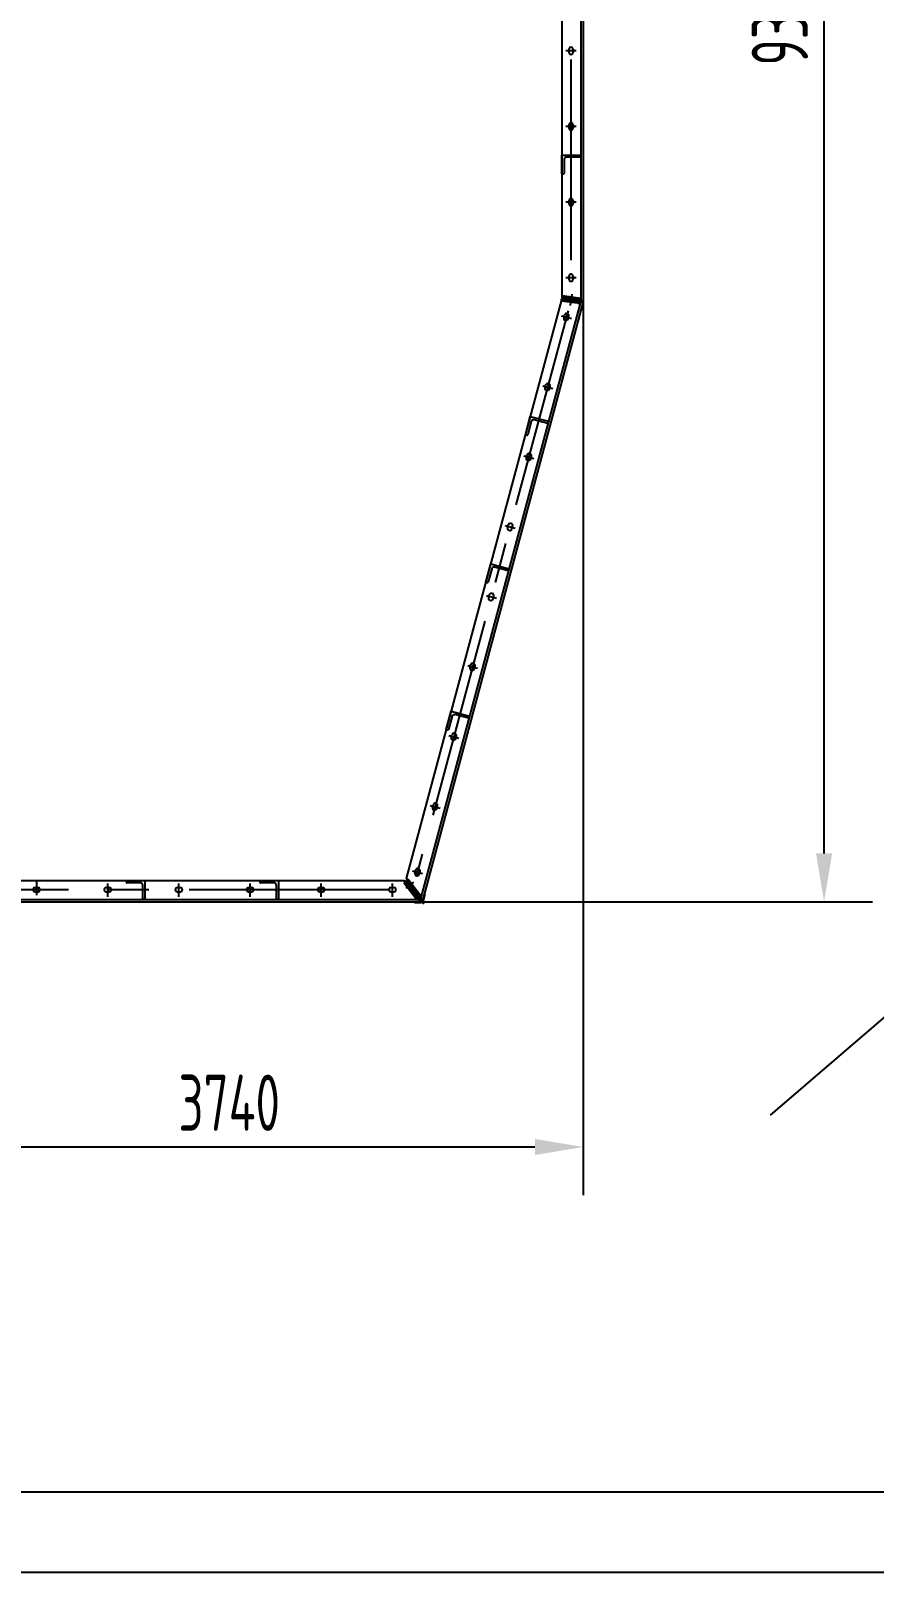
# Model space of a CAD drawing. Header units: millimetres. Extents: x 0 to 35700, y -969 to 25245.
# Drawn here: x 14926 to 19382, y 0 to 8151 of the extents above; entities that cross this region are included whole.
import ezdxf

# ---------------------------------------------------------------- set-up
doc = ezdxf.new("R2010")
doc.units = ezdxf.units.MM
doc.header["$LTSCALE"] = 850
doc.linetypes.add('F', pattern=[0.75, 0.5, -0.25])
doc.linetypes.add('G', pattern=[2, 1.25, -0.25, 0.25, -0.25])
for name, color, linetype in [('01', 7, 'Continuous'), ('02', 1, 'Continuous'), ('04', 2, 'F'), ('05', 4, 'G'), ('08', 1, 'Continuous')]:
    doc.layers.add(name, color=color, linetype=linetype)
doc.styles.get("Standard").update_dxf_attribs({"font": 'isocp', "width": 0.707, "bigfont": 'intecad.shx'})
doc.dimstyles.new('INTE', dxfattribs={"dimscale": 85, "dimtxt": 3.5, "dimasz": 3, "dimexe": 3, "dimexo": 0, "dimgap": 1, "dimtad": 1, "dimdec": 0, "dimdsep": 46, "dimtxsty": 'Standard', "dimcen": 0, "dimclrd": 1, "dimclre": 1, "dimclrt": 3, "dimaunit": 1, "dimadec": 0, "dimazin": 0, "dimtfac": 1, "dimtmove": 0, "dimatfit": 0, "dimfxl": 1, "dimarcsym": 0})
pattern_1 = [(225, (19168.64137, 16438.3333), (-0.35355339, 0.35355339), []), (135, (19168.64137, 16438.3333), (0.35355339, 0.35355339), [])]
pattern_2 = [(120, (16608.4367, -3008.3519), (-0.433012702, -0.25), []), (210, (16608.4367, -3008.3519), (0.25, -0.433012702), [])]

# ---------------------------------------------------------------- blocks, each defined once
blk = doc.blocks.new('WERTEREWRTW')
at = {"layer": '04', "color": 2, "linetype": 'F'}
for p, q in [((2318.8, -712.5), (2318.8, -787)), ((2330.8, -811), (2330.8, -711)), ((2230.8, -811), (2230.8, -803)), ((2230.8, -811), (2330.8, -811)), ((2306.8, -799), (2234.7, -799)), ((2330.8, -811), (2320.3, -811))]:
    blk.add_line(p, q, dxfattribs=at)
for centre, radius, start, end in [((2234.8, -803), 3.96, 90.26213, 180), ((2306.8, -787), 12, 270, 359.87822)]:
    blk.add_arc(centre, radius, start, end, dxfattribs=at)
blk = doc.blocks.new('*D239')
at = {"layer": '08', "color": 1, "lineweight": -2}
for p, q in [((16989.4, 12944.1), (19372.3, 12944.1)), ((19117.3, 3800.6), (19117.3, 12689.1)), ((16980.3, 3545.6), (19372.3, 3545.6))]:
    blk.add_line(p, q, dxfattribs=at)
at = {"layer": '08', "color": 1}
for points in [[(19074.8, 12689.1), (19159.8, 12689.1), (19117.3, 12944.1)], [(19074.8, 3800.6), (19159.8, 3800.6), (19117.3, 3545.6)]]:
    blk.add_solid(points, dxfattribs=at)
at = {"layer": 'Defpoints', "color": 0}
for p in [(16989.4, 12944.1), (19117.3, 12944.1), (16980.3, 3545.6)]:
    blk.add_point(p, dxfattribs=at)
at = {"layer": '08', "color": 3, "insert": (18883.6, 8244.9), "char_height": 297.5, "attachment_point": 5, "rotation": 90}
blk.add_mtext('9398', dxfattribs=at)
blk = doc.blocks.new('*D241')
at = {"layer": '08', "color": 1, "lineweight": -2}
for p, q in [((17844.3, 6722.4), (17844.3, 1993.6)), ((14104.6, 3545.6), (14104.6, 1993.6)), ((14359.6, 2248.6), (17589.3, 2248.6))]:
    blk.add_line(p, q, dxfattribs=at)
at = {"layer": '08', "color": 1}
for points in [[(14359.6, 2291.1), (14359.6, 2206.1), (14104.6, 2248.6)], [(17589.3, 2291.1), (17589.3, 2206.1), (17844.3, 2248.6)]]:
    blk.add_solid(points, dxfattribs=at)
at = {"layer": 'Defpoints', "color": 0}
for p in [(17844.3, 6722.4), (14104.6, 3545.6), (17844.3, 2248.6)]:
    blk.add_point(p, dxfattribs=at)
at = {"layer": '08', "color": 3, "insert": (15974.4, 2482.4), "char_height": 297.5, "attachment_point": 5}
blk.add_mtext('3740', dxfattribs=at)
blk = doc.blocks.new('*U324')
at = {"layer": '01'}
blk.add_lwpolyline([(25, 5), (415, 5)], dxfattribs=at)
at = {"layer": '02'}
blk.add_lwpolyline([(0, 0), (420, 0)], dxfattribs=at)

msp = doc.modelspace()

# ---------------------------------------------------------------- hatches: boundary and pattern name
at = {"layer": '02', "linetype": 'Continuous'}
h = msp.add_hatch(dxfattribs=at)
h.set_pattern_fill('_USER', color=1, scale=0.5, angle=495, style=0, double=1, pattern_type=0)
h.set_pattern_definition(pattern_2)
h.paths.add_polyline_path([(17822.5, 6710.1), (17826.9, 6703.4), (17828.5, 6709.3)])
h = msp.add_hatch(dxfattribs=at)
h.set_pattern_fill('_USER', color=1, scale=0.5, angle=660, style=0, double=1, pattern_type=0)
h.set_pattern_definition(pattern_1)
h.paths.add_polyline_path([(17826, 6736.8), (17832, 6742.1), (17832, 6736.1)])
h = msp.add_hatch(dxfattribs=at)
h.set_pattern_fill('_USER', color=1, scale=0.5, angle=495, style=0, double=1, pattern_type=0)
h.set_pattern_definition(pattern_2)
h.paths.add_polyline_path([(17837.8, 6720.2), (17830, 6721.2), (17829.3, 6715.2), (17830, 6715.1), (17830.2, 6715.8)])
h.paths.add_polyline_path([(17830, 6715.1), (17829.3, 6715.2), (17828.5, 6709.3)])
h = msp.add_hatch(dxfattribs=at)
h.set_pattern_fill('_USER', color=1, scale=0.5, angle=660, style=0, double=1, pattern_type=0)
h.set_pattern_definition(pattern_1)
h.paths.add_polyline_path([(17838.2, 6723.1), (17830.4, 6724.2), (17831.2, 6730.1), (17832, 6730), (17832, 6729.3)])
h.paths.add_polyline_path([(17832, 6730), (17831.2, 6730.1), (17832, 6736.1)])

# ---------------------------------------------------------------- linework, layer by layer
for p, q in [((17732, 9746.6), (17732, 6742.6)), ((17844, 9767.4), (17844, 6722.4)), ((17769, 8053.4), (17769, 8037.4)), ((17791, 8053.4), (17791, 8037.4)), ((17769, 7653.4), (17769, 7637.4)), ((17791, 7653.4), (17791, 7637.4)), ((17769, 7253.4), (17769, 7237.4)), ((17791, 7253.4), (17791, 7237.4)), ((17769, 6853.4), (17769, 6837.4)), ((17791, 6853.4), (17791, 6837.4)), ((17730, 6728.3), (16910, 3668)), ((17843.6, 6719.4), (16996.5, 3557.9)), ((17830, 6715.1), (17730, 6728.3)), ((17730.1, 6728.3), (17730.9, 6734.2)), ((17843.6, 6719.4), (17730.9, 6734.2)), ((17732.1, 6743.2), (17731.3, 6737.2)), ((17844, 6722.4), (17731.3, 6737.2)), ((17832, 6730), (17732, 6743.2)), ((17829.3, 6715.2), (17830, 6721.2)), ((17837.8, 6720.2), (17830.2, 6715.8)), ((17831.2, 6730.1), (17830.4, 6724.2)), ((17838.2, 6723.1), (17832, 6729.3)), ((17741.6, 6634.4), (17745, 6646.9)), ((17765.8, 6627.9), (17769.2, 6640.5)), ((17642.5, 6264.4), (17645.9, 6277)), ((17666.7, 6258), (17670, 6270.5)), ((17543.4, 5894.5), (17546.7, 5907)), ((17567.5, 5888), (17570.9, 5900.6)), ((17444.3, 5524.5), (17447.6, 5537.1)), ((17468.4, 5518.1), (17471.8, 5530.6)), ((17345.1, 5154.6), (17348.5, 5167.1)), ((17369.3, 5148.1), (17372.6, 5160.7)), ((17246, 4784.6), (17249.4, 4797.2)), ((17270.1, 4778.2), (17273.5, 4790.7)), ((17146.9, 4414.7), (17150.2, 4427.2)), ((17171, 4408.2), (17174.4, 4420.8)), ((17047.7, 4044.7), (17051.1, 4057.3)), ((17071.9, 4038.3), (17075.3, 4050.8)), ((16955.1, 3698.9), (16958.5, 3711.5)), ((16979.2, 3692.5), (16982.6, 3705)), ((14104.3, 3657.6), (16896.6, 3657.6)), ((14948.3, 3620.6), (14964.3, 3620.6)), ((14948.3, 3598.6), (14964.3, 3598.6)), ((15324.3, 3620.6), (15340.3, 3620.6)), ((15324.3, 3598.6), (15340.3, 3598.6)), ((15700.3, 3620.6), (15716.3, 3620.6)), ((15700.3, 3598.6), (15716.3, 3598.6)), ((16076.3, 3620.6), (16092.3, 3620.6)), ((16076.3, 3598.6), (16092.3, 3598.6)), ((16452.3, 3620.6), (16468.3, 3620.6)), ((16452.3, 3598.6), (16468.3, 3598.6)), ((16828.3, 3620.6), (16844.3, 3620.6)), ((16828.3, 3598.6), (16844.3, 3598.6)), ((16973.3, 3557.6), (16896.6, 3657.6)), ((16906.6, 3654.4), (16901.9, 3650.7)), ((16906.5, 3654.6), (16975.3, 3564.9)), ((16906.6, 3654.4), (16910.6, 3657.4)), ((16990, 3545.7), (16906.6, 3654.4)), ((16906.6, 3654.4), (16975.3, 3564.9)), ((16986.8, 3568), (16910, 3668)), ((16986.8, 3568), (16910, 3668)), ((16910.4, 3657.6), (16979.2, 3567.9)), ((16910.6, 3657.4), (16915.4, 3661.1)), ((16910.6, 3657.4), (16994, 3548.7)), ((16910.6, 3657.4), (16979.2, 3567.9)), ((14104.3, 3545.6), (16980.3, 3545.6)), ((16953.3, 3545.6), (16953.3, 3540.6)), ((16970.5, 3561.2), (16975.3, 3564.9)), ((16975.3, 3564.9), (16980.3, 3557.6)), ((16984, 3571.6), (16979.2, 3567.9)), ((16980.3, 3557.6), (16980.3, 3545.6)), ((16980.3, 3545.6), (16980.3, 3557.6)), ((16984.9, 3561), (16996.5, 3557.9)), ((16994, 3548.7), (16990, 3545.7)), ((17003.5, 3584.2), (17008.4, 3582.9))]:
    msp.add_line(p, q)
for centre, radius, start, end in [((17780, 8053.4), 11, 0, 180), ((17780, 8037.4), 11, 180, 0), ((17780, 7653.4), 11, 0, 180), ((17780, 7637.4), 11, 180, 0), ((17780, 7253.4), 11, 0, 180), ((17780, 7237.4), 11, 180, 0), ((17780, 6853.4), 11, 0, 180), ((17780, 6837.4), 11, 180, 0), ((17753.7, 6631.2), 12.5, 165, 345), ((17757.1, 6643.7), 12.5, 345, 165), ((17657.9, 6273.8), 12.5, 345, 165), ((17654.6, 6261.2), 12.5, 165, 345), ((17555.5, 5891.3), 12.5, 165, 345), ((17558.8, 5903.8), 12.5, 345, 165), ((17459.7, 5533.9), 12.5, 345, 165), ((17456.3, 5521.3), 12.5, 165, 345), ((17357.2, 5151.4), 12.5, 165, 345), ((17360.6, 5163.9), 12.5, 345, 165), ((17258.1, 4781.4), 12.5, 165, 345), ((17261.4, 4794), 12.5, 345, 165), ((17158.9, 4411.5), 12.5, 165, 345), ((17162.3, 4424), 12.5, 345, 165), ((17059.8, 4041.5), 12.5, 165, 345), ((17063.2, 4054.1), 12.5, 345, 165), ((16967.2, 3695.7), 12.5, 165, 345), ((16970.5, 3708.3), 12.5, 345, 165), ((14948.3, 3609.6), 11, 90, 270), ((14964.3, 3609.6), 11, 270, 90), ((15324.3, 3609.6), 11, 90, 270), ((15340.3, 3609.6), 11, 270, 90), ((15700.3, 3609.6), 11, 90, 270), ((15716.3, 3609.6), 11, 270, 90), ((16076.3, 3609.6), 11, 90, 270), ((16092.3, 3609.6), 11, 270, 90), ((16452.3, 3609.6), 11, 90, 270), ((16468.3, 3609.6), 11, 270, 90), ((16828.3, 3609.6), 11, 90, 270), ((16844.3, 3609.6), 11, 270, 90)]:
    msp.add_arc(centre, radius, start, end)
at = {"layer": '01', "color": 7, "linetype": 'Continuous'}
for p, q in [((17832, 9760.4), (17832, 6729.3)), ((17830.2, 6715.8), (16984.9, 3561)), ((14104.3, 3557.6), (16980.3, 3557.6)), ((16953.3, 3545.6), (16989.4, 3545.6)), ((16953.3, 3540.6), (16989.4, 3540.6)), ((17003.5, 3584.2), (16994.2, 3549.3)), ((17008.4, 3582.9), (16999, 3548.1))]:
    msp.add_line(p, q, dxfattribs=at)
at = {"layer": '01'}
for p, q in [((17736, 7394.4), (17740, 7394.4)), ((17125.1, 4455.2), (17129, 4454.2)), ((16901.7, 3650.9), (16906.5, 3654.6)), ((16901.7, 3650.9), (16906.5, 3654.6)), ((16910.4, 3657.6), (16919.9, 3664.9)), ((16970.5, 3561.3), (16975.2, 3564.9)), ((16979.3, 3568), (16988.7, 3575.3)), ((16984.9, 3561), (16979.5, 3568.1)), ((16996.5, 3557.9), (16984.9, 3561))]:
    msp.add_line(p, q, dxfattribs=at)
at = {"layer": '01', "color": 7, "linetype": 'Continuous'}
for radius in [5, 10]:
    msp.add_arc((16989.4, 3550.6), radius, 270, 345, dxfattribs=at)
at = {"layer": '02'}
for p, q in [((17844, 6720.9), (17843.6, 6719.4)), ((17844, 6722.4), (17844, 6720.9))]:
    msp.add_line(p, q, dxfattribs=at)
at = {"layer": '02', "color": 1, "linetype": 'Continuous'}
for q in [(17843.6, 6719.4), (17844, 6722.4)]:
    msp.add_line((17844, 6720.9), q, dxfattribs=at)
at = {"layer": '04', "color": 2, "linetype": 'F'}
for p, q in [((17732, 7394.4), (17732, 7494.4)), ((17732, 7494.4), (17732, 7483.9)), ((17732, 7494.4), (17832, 7494.4)), ((17744, 7470.4), (17744, 7398.3)), ((17830.5, 7482.4), (17756, 7482.4)), ((17732, 7394.4), (17740, 7394.4)), ((17729.3, 6722.3), (17730.1, 6728.3)), ((17828.5, 6709.3), (17729.3, 6722.3)), ((17732.9, 6749.1), (17732.1, 6743.2)), ((17832, 6736.1), (17732.9, 6749.1)), ((17826.9, 6703.4), (17822.5, 6710.1)), ((17832, 6742.1), (17826, 6736.8)), ((17828.5, 6709.3), (17829.3, 6715.2)), ((17832, 6736.1), (17831.2, 6730.1)), ((17539, 6015.2), (17564.9, 6111.8)), ((17570.2, 6085.5), (17551.6, 6015.9)), ((17564.9, 6111.8), (17661.5, 6086)), ((17656.9, 6074.8), (17584.9, 6094)), ((17661.5, 6086), (17658.7, 6075.8)), ((17539, 6015.2), (17546.8, 6013.2)), ((17330.1, 5235.7), (17356, 5332.3)), ((17361.4, 5306), (17342.7, 5236.4)), ((17356, 5332.3), (17452.6, 5306.5)), ((17448, 5295.3), (17376.1, 5314.5)), ((17452.6, 5306.5), (17449.9, 5296.3)), ((17330.1, 5235.7), (17337.9, 5233.7)), ((15429.3, 3657.6), (15529.3, 3657.6)), ((15429.3, 3657.6), (15429.3, 3649.6)), ((15505.3, 3645.6), (15433.2, 3645.6)), ((15517.3, 3559.2), (15517.3, 3633.7)), ((15529.3, 3657.6), (15529.3, 3557.6)), ((16135.3, 3657.6), (16235.3, 3657.6)), ((16135.3, 3657.6), (16135.3, 3649.6)), ((16211.3, 3645.6), (16139.2, 3645.6)), ((16223.3, 3559.2), (16223.3, 3633.7)), ((16235.3, 3657.6), (16235.3, 3557.6)), ((16901.7, 3650.9), (16896.9, 3647.3)), ((16896.9, 3647.3), (16965.7, 3557.6)), ((16901.9, 3650.7), (16897.1, 3647.1)), ((16897.1, 3647.1), (16965.7, 3557.6)), ((16920.5, 3636.3), (16910.9, 3629)), ((16920.1, 3664.7), (16915.4, 3661.1)), ((16919.9, 3664.9), (16988.7, 3575.3)), ((16920.1, 3664.7), (16988.7, 3575.3)), ((16930.2, 3623.7), (16920.7, 3616.3)), ((15529.3, 3557.6), (15518.8, 3557.6)), ((16235.3, 3557.6), (16224.8, 3557.6)), ((16970.5, 3561.3), (16965.7, 3557.6)), ((16970.5, 3561.2), (16965.8, 3557.6)), ((16988.7, 3575.3), (16984, 3571.6))]:
    msp.add_line(p, q, dxfattribs=at)
for centre, radius, start, end in [((17756, 7470.4), 12, 90.12178, 180), ((17740, 7398.3), 3.96, 270, 359.73787), ((17581.8, 6082.4), 12, 75.12178, 165), ((17657.3, 6076.2), 1.52, 255, 345), ((17547.8, 6017), 3.96, 255, 344.73787), ((17373, 5302.9), 12, 75.12178, 165), ((17338.9, 5237.5), 3.96, 255, 344.73787), ((17448.4, 5296.7), 1.52, 255, 345), ((15433.2, 3649.6), 3.96, 180, 269.73787), ((15505.3, 3633.6), 12, 0.12178, 90), ((16139.2, 3649.6), 3.96, 180, 269.73787), ((16211.3, 3633.6), 12, 0.12178, 90), ((15518.8, 3559.2), 1.52, 180, 270), ((16224.8, 3559.2), 1.52, 180, 270)]:
    msp.add_arc(centre, radius, start, end, dxfattribs=at)
at = {"layer": '05', "color": 4, "linetype": 'G'}
for p, q in [((17780, 9700), (17780, 6723.6)), ((17807.2, 8045.4), (17752.8, 8045.4)), ((17807.2, 7645.4), (17752.8, 7645.4)), ((17807.2, 7245.4), (17752.8, 7245.4)), ((17807.2, 6845.4), (17752.8, 6845.4)), ((17776.7, 6699.4), (17783, 6746.6)), ((17784.6, 6759), (17778.4, 6711.7)), ((17764.4, 6670.9), (16962.1, 3676.9)), ((17729.9, 6644.3), (17782.5, 6630.2)), ((17630.8, 6274.3), (17683.4, 6260.2)), ((17531.7, 5904.4), (17584.2, 5890.3)), ((17432.5, 5534.4), (17485.1, 5520.3)), ((17333.4, 5164.5), (17386, 5150.4)), ((17234.3, 4794.5), (17286.9, 4780.4)), ((17135.2, 4424.6), (17187.7, 4410.5)), ((17036, 4054.6), (17088.6, 4040.5)), ((16943.4, 3708.8), (16995.9, 3694.7)), ((14062, 3609.6), (16880.3, 3609.6)), ((14956.3, 3650.2), (14956.3, 3579.5)), ((15332.3, 3571.1), (15332.3, 3641.8)), ((15708.3, 3571.1), (15708.3, 3641.8)), ((16084.3, 3571.1), (16084.3, 3641.8)), ((16460.3, 3571.1), (16460.3, 3641.8)), ((16836.3, 3571.1), (16836.3, 3641.8)), ((16909.1, 3617.6), (16931.9, 3635)), ((16916.9, 3623.5), (16938, 3639.7)), ((16919.1, 3625.2), (16949, 3648.2)), ((16971.9, 3573.3), (17002.4, 3533.6))]:
    msp.add_line(p, q, dxfattribs=at)

# ---------------------------------------------------------------- block references
at = {"layer": '01', "extrusion": (0, 0, -1), "zscale": -1, "rotation": 105.0000000001161}
msp.add_blockref('WERTEREWRTW', (-17327.2, 2091.6), dxfattribs=at)
at = {"layer": '04', "xscale": 85, "yscale": 85, "zscale": 85}
msp.add_blockref('*U324', (0, 0), dxfattribs=at)

# ---------------------------------------------------------------- dimensions: what is measured, and where the dimension line sits
at = {"layer": '08'}
dim = msp.add_linear_dim(base=(19117.3, 12944.1), p1=(16980.3, 3545.6), p2=(16989.4, 12944.1), angle=90, text='9398', dimstyle='INTE', dxfattribs=at)
dim.commit()
dim.dimension.update_dxf_attribs({"geometry": '*D239', "text_midpoint": (18883.6, 8244.9)})
dim = msp.add_linear_dim(base=(17844.3, 2248.6), p1=(14104.6, 3545.6), p2=(17844.3, 6722.4), angle=180, dimstyle='INTE', dxfattribs=at)
dim.commit()
dim.dimension.update_dxf_attribs({"geometry": '*D241', "text_midpoint": (15974.4, 2482.4)})

# ---------------------------------------------------------------- leaders
at = {"layer": '01'}
msp.add_leader([(22726.5, 5763.4), (18831.8, 2417.1)], dimstyle='INTE', dxfattribs=at)

doc.saveas('drawing.dxf')
